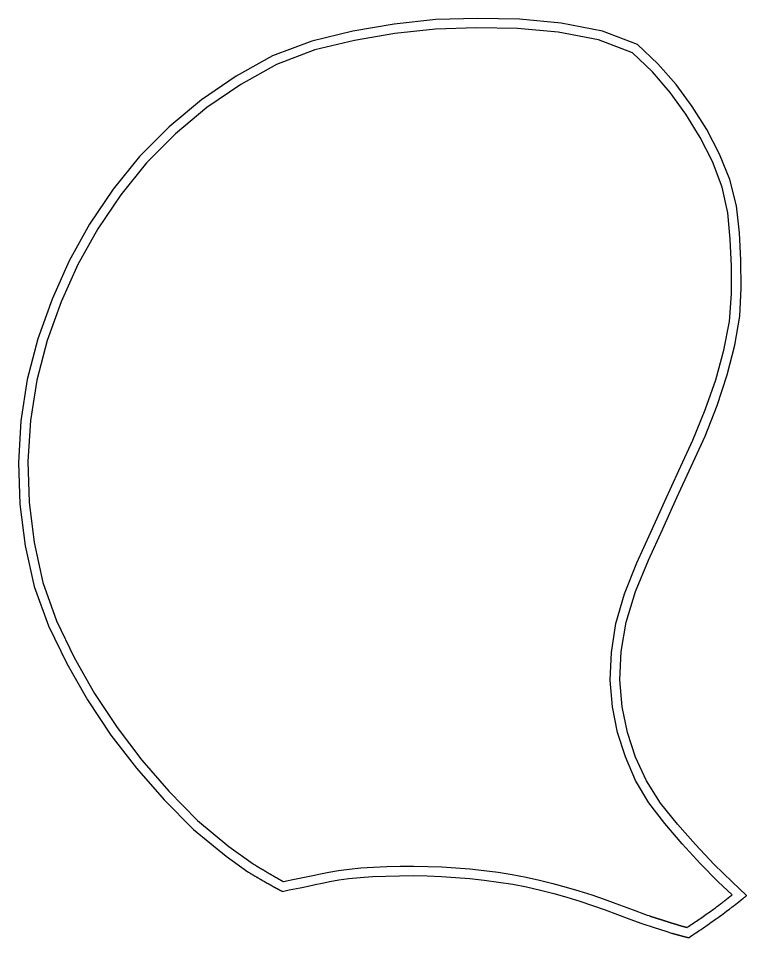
# Model space of a CAD drawing. Header units: millimetres. Extents: x 18 to 260, y 55 to 202.
# Drawn here: x 17.7 to 133.7, y 55.4 to 201.7 of the extents above; entities that cross this region are included whole.
import ezdxf

# ---------------------------------------------------------------- set-up
doc = ezdxf.new("R2010")
doc.units = ezdxf.units.MM
doc.header["$LTSCALE"] = 10.405138
doc.layers.add('Copa1_E', color=2, linetype='CONTINUOUS')
doc.layers.add('Copa1_I', color=3, linetype='CONTINUOUS')

msp = doc.modelspace()

# ---------------------------------------------------------------- linework, layer by layer
at = {"layer": 'Copa1_E'}
msp.add_polyline3d([(131.36, 62.23, 10.62), (129.12, 64.32, 13.06), (126.29, 67.19, 16.32), (123.39, 70.33, 19.61), (120.62, 73.56, 22.95), (118.1, 76.88, 26.38), (115.97, 80.41, 29.87), (114.35, 84.18, 33.37), (113.12, 88.09, 36.89), (112.3, 92.13, 40.37), (111.96, 96.37, 43.7), (112.12, 100.79, 46.83), (112.83, 105.39, 49.6), (114.22, 110.16, 51.68), (116.18, 115.06, 52.89), (118.39, 119.97, 53.3), (120.63, 124.89, 53.21), (122.87, 129.77, 52.71), (125.09, 134.59, 51.7), (127.07, 139.39, 50.24), (128.73, 144.18, 48.34), (130.04, 148.89, 46.05), (130.91, 153.45, 43.31), (131.25, 157.9, 40.27), (131.24, 162.27, 37.1), (131.06, 166.55, 33.82), (130.68, 170.74, 30.43), (129.77, 174.87, 27.08), (128.24, 178.91, 23.83), (126.26, 182.77, 20.61), (123.99, 186.46, 17.4), (121.49, 189.94, 14.12), (118.68, 193.2, 10.87), (115.49, 196.25, 7.76), (110.07, 198.3, 6.57), (103.66, 199.53, 6.5), (97.16, 200.11, 6.4), (90.64, 200.22, 6.23), (84.15, 200.02, 5.61), (77.67, 199.31, 5.21), (71.24, 198.19, 5.17), (64.91, 196.69, 4.75), (58.82, 194.38, 4.4), (53.12, 191.21, 4.35), (47.74, 187.52, 4.4), (42.72, 183.35, 4.34), (38.14, 178.71, 4.04), (34.04, 173.65, 3.66), (30.39, 168.24, 3.45), (27.22, 162.54, 3.54), (24.53, 156.6, 3.76), (22.32, 150.46, 3.75), (20.67, 144.15, 3.66), (19.64, 137.71, 3.84), (19.24, 131.21, 4.32), (19.45, 124.73, 4.99), (20.23, 118.28, 5.61), (21.62, 111.93, 6.13), (23.83, 105.83, 6.88), (26.64, 99.98, 7.49), (29.85, 94.29, 7.64), (33.45, 88.85, 7.68), (37.41, 83.67, 7.88), (41.68, 78.74, 7.77), (46.23, 74.09, 7.23), (51.22, 69.91, 6.79), (55.11, 67.16, 6.66), (55.17, 67.12, 6.66), (55.23, 67.08, 6.66), (55.29, 67.04, 6.65), (55.36, 67, 6.65), (55.42, 66.97, 6.65), (55.48, 66.93, 6.64), (55.54, 66.89, 6.64), (55.6, 66.86, 6.63), (55.66, 66.82, 6.63), (55.72, 66.78, 6.63), (55.77, 66.75, 6.62), (55.83, 66.71, 6.62), (55.89, 66.68, 6.62), (55.95, 66.64, 6.61), (56.01, 66.61, 6.61), (56.07, 66.57, 6.6), (56.12, 66.54, 6.6), (56.18, 66.5, 6.6), (56.24, 66.47, 6.59), (56.29, 66.44, 6.59), (56.35, 66.4, 6.59), (56.41, 66.37, 6.58), (56.46, 66.34, 6.58), (56.52, 66.3, 6.58), (56.57, 66.27, 6.57), (56.63, 66.24, 6.57), (56.68, 66.2, 6.57), (56.73, 66.17, 6.56), (56.79, 66.14, 6.56), (56.84, 66.11, 6.56), (56.9, 66.08, 6.55), (56.95, 66.04, 6.55), (57, 66.01, 6.55), (57.05, 65.98, 6.54), (57.11, 65.95, 6.54), (57.16, 65.92, 6.54), (57.21, 65.89, 6.54), (57.26, 65.86, 6.53), (57.31, 65.83, 6.53), (57.36, 65.8, 6.53), (57.41, 65.77, 6.53), (57.47, 65.74, 6.52), (57.52, 65.71, 6.52), (57.56, 65.68, 6.52), (57.61, 65.65, 6.52), (57.66, 65.62, 6.51), (57.71, 65.6, 6.51), (57.76, 65.57, 6.51), (57.81, 65.54, 6.51), (57.86, 65.51, 6.51), (57.91, 65.48, 6.5), (57.95, 65.46, 6.5), (58, 65.43, 6.5), (58.05, 65.4, 6.5), (58.09, 65.37, 6.5), (58.14, 65.35, 6.5), (58.19, 65.32, 6.5), (58.23, 65.29, 6.49), (58.28, 65.27, 6.49), (58.32, 65.24, 6.49), (58.37, 65.22, 6.49), (58.41, 65.19, 6.49), (58.46, 65.16, 6.49), (58.5, 65.14, 6.49), (58.55, 65.11, 6.49), (58.59, 65.09, 6.49), (58.63, 65.06, 6.49), (58.68, 65.04, 6.49), (58.72, 65.01, 6.49), (58.76, 64.99, 6.49), (58.81, 64.97, 6.49), (58.85, 64.94, 6.49), (58.89, 64.92, 6.49), (58.93, 64.89, 6.49), (58.97, 64.87, 6.49), (59.01, 64.85, 6.49), (59.05, 64.83, 6.5), (59.09, 64.8, 6.5), (59.14, 64.78, 6.5), (59.18, 64.76, 6.5), (59.21, 64.73, 6.5), (59.25, 64.71, 6.5), (59.29, 64.69, 6.51), (59.33, 64.67, 6.51), (59.37, 64.65, 6.51), (59.41, 64.62, 6.51), (59.45, 64.6, 6.52), (59.48, 64.58, 6.52), (59.52, 64.56, 6.52), (59.56, 64.54, 6.53), (59.6, 64.52, 6.53), (59.63, 64.5, 6.53), (59.67, 64.48, 6.54), (59.71, 64.46, 6.54), (59.74, 64.44, 6.54), (59.78, 64.42, 6.55), (59.81, 64.4, 6.55), (59.85, 64.38, 6.56), (59.88, 64.36, 6.56), (59.92, 64.34, 6.57), (61.4, 64.69, 7.66), (62.47, 64.88, 8.44), (63.52, 65.09, 9.22), (64.63, 65.33, 10.03), (65.83, 65.6, 10.89), (67.17, 65.86, 11.79), (68.67, 66.11, 12.72), (70.38, 66.33, 13.66), (72.26, 66.51, 14.6), (74.27, 66.65, 15.51), (76.37, 66.74, 16.36), (78.51, 66.79, 17.12), (80.69, 66.8, 17.78), (82.89, 66.76, 18.33), (85.12, 66.67, 18.73), (87.36, 66.53, 18.99), (89.62, 66.35, 19.09), (91.88, 66.11, 19.04), (94.13, 65.82, 18.86), (96.36, 65.47, 18.55), (98.56, 65.06, 18.13), (100.71, 64.58, 17.62), (102.83, 64.05, 17.01), (104.91, 63.48, 16.32), (106.96, 62.86, 15.57), (108.99, 62.21, 14.77), (110.97, 61.53, 13.94), (112.86, 60.87, 13.11), (114.57, 60.24, 12.33), (116.02, 59.7, 11.64), (117.14, 59.28, 11.11), (117.84, 59.01, 10.77), (118.1, 58.92, 10.64), (118.17, 58.89, 10.6), (118.23, 58.87, 10.57), (118.29, 58.85, 10.54), (118.35, 58.83, 10.51), (118.41, 58.81, 10.48), (118.47, 58.8, 10.45), (118.53, 58.78, 10.42), (118.59, 58.76, 10.39), (118.65, 58.74, 10.36), (118.7, 58.72, 10.33), (118.76, 58.7, 10.3), (118.82, 58.68, 10.27), (118.87, 58.67, 10.24), (118.93, 58.65, 10.21), (118.98, 58.63, 10.18), (119.04, 58.61, 10.15), (119.09, 58.59, 10.12), (119.15, 58.58, 10.1), (119.2, 58.56, 10.07), (119.26, 58.54, 10.04), (119.31, 58.53, 10.01), (119.36, 58.51, 9.99), (119.42, 58.49, 9.96), (119.47, 58.48, 9.93), (119.52, 58.46, 9.9), (119.57, 58.44, 9.88), (119.62, 58.43, 9.85), (119.67, 58.41, 9.83), (119.72, 58.39, 9.8), (119.77, 58.38, 9.77), (119.82, 58.36, 9.75), (119.87, 58.35, 9.72), (119.92, 58.33, 9.7), (119.97, 58.32, 9.67), (120.02, 58.3, 9.65), (120.07, 58.29, 9.62), (120.11, 58.27, 9.6), (120.16, 58.26, 9.58), (120.21, 58.24, 9.55), (120.25, 58.23, 9.53), (120.3, 58.21, 9.5), (120.35, 58.2, 9.48), (120.39, 58.18, 9.46), (120.44, 58.17, 9.44), (120.48, 58.15, 9.41), (120.53, 58.14, 9.39), (120.57, 58.13, 9.37), (120.61, 58.11, 9.34), (120.66, 58.1, 9.32), (120.7, 58.09, 9.3), (120.74, 58.07, 9.28), (120.78, 58.06, 9.26), (120.83, 58.05, 9.24), (120.87, 58.03, 9.22), (120.91, 58.02, 9.19), (120.95, 58.01, 9.17), (120.99, 57.99, 9.15), (121.03, 57.98, 9.13), (121.07, 57.97, 9.11), (121.11, 57.96, 9.09), (121.15, 57.94, 9.07), (121.19, 57.93, 9.05), (121.23, 57.92, 9.03), (121.27, 57.91, 9.01), (121.3, 57.9, 8.99), (121.34, 57.88, 8.97), (121.38, 57.87, 8.96), (121.42, 57.86, 8.94), (121.45, 57.85, 8.92), (121.49, 57.84, 8.9), (121.53, 57.83, 8.88), (121.56, 57.82, 8.86), (121.6, 57.8, 8.85), (121.63, 57.79, 8.83), (121.67, 57.78, 8.81), (121.7, 57.77, 8.79), (121.74, 57.76, 8.78), (121.77, 57.75, 8.76), (121.81, 57.74, 8.74), (121.84, 57.73, 8.72), (121.87, 57.72, 8.71), (121.9, 57.71, 8.69), (121.94, 57.7, 8.68), (121.97, 57.69, 8.66), (122, 57.68, 8.64), (122.03, 57.67, 8.63), (122.06, 57.66, 8.61), (122.1, 57.65, 8.6), (122.13, 57.64, 8.58), (122.16, 57.63, 8.57), (122.19, 57.62, 8.55), (122.22, 57.62, 8.54), (122.25, 57.61, 8.52), (122.28, 57.6, 8.51), (122.31, 57.59, 8.49), (122.33, 57.58, 8.48), (122.36, 57.57, 8.46), (122.39, 57.56, 8.45), (122.42, 57.55, 8.43), (122.45, 57.55, 8.42), (122.47, 57.54, 8.41), (122.5, 57.53, 8.39), (122.53, 57.52, 8.38), (122.55, 57.51, 8.37), (122.58, 57.5, 8.35), (122.61, 57.5, 8.34), (122.63, 57.49, 8.33), (122.66, 57.48, 8.32), (122.68, 57.47, 8.3), (122.71, 57.47, 8.29), (122.73, 57.46, 8.28), (122.76, 57.45, 8.27), (122.78, 57.44, 8.26), (122.81, 57.44, 8.24), (122.83, 57.43, 8.23), (122.85, 57.42, 8.22), (122.88, 57.42, 8.21), (122.9, 57.41, 8.2), (122.92, 57.4, 8.19), (122.94, 57.4, 8.18), (122.97, 57.39, 8.16), (122.99, 57.38, 8.15), (123.01, 57.38, 8.14), (123.03, 57.37, 8.13), (123.05, 57.36, 8.12), (123.07, 57.36, 8.11), (123.09, 57.35, 8.1), (123.12, 57.35, 8.09), (123.14, 57.34, 8.08), (123.16, 57.33, 8.07), (123.18, 57.33, 8.06), (123.19, 57.32, 8.05), (123.21, 57.32, 8.04), (123.23, 57.31, 8.04), (123.25, 57.31, 8.03), (123.27, 57.3, 8.02), (123.29, 57.3, 8.01), (123.31, 57.29, 8), (123.32, 57.29, 7.99), (123.34, 57.28, 7.98), (123.36, 57.27, 7.97), (123.38, 57.27, 7.97), (123.39, 57.26, 7.96), (123.41, 57.26, 7.95), (123.43, 57.26, 7.94), (123.44, 57.25, 7.93), (123.46, 57.25, 7.93), (123.48, 57.24, 7.92), (123.49, 57.24, 7.91), (123.51, 57.23, 7.9), (123.52, 57.23, 7.9), (123.54, 57.22, 7.89), (123.55, 57.22, 7.88), (123.57, 57.22, 7.87), (123.58, 57.21, 7.87), (123.6, 57.21, 7.86), (123.61, 57.2, 7.85), (123.62, 57.2, 7.85), (123.64, 57.2, 7.84), (123.65, 57.19, 7.83), (123.66, 57.19, 7.83), (123.68, 57.18, 7.82), (123.69, 57.18, 7.82), (123.7, 57.18, 7.81), (123.71, 57.17, 7.8), (123.73, 57.17, 7.8), (123.74, 57.17, 7.79), (123.75, 57.16, 7.79), (123.76, 57.16, 7.78), (123.77, 57.16, 7.78), (123.79, 57.15, 7.77), (123.8, 57.15, 7.77), (123.81, 57.15, 7.76), (123.82, 57.15, 7.76), (123.83, 57.14, 7.75), (123.84, 57.14, 7.75), (123.85, 57.14, 7.74), (123.86, 57.13, 7.74), (123.87, 57.13, 7.73), (123.88, 57.13, 7.73), (123.89, 57.13, 7.72), (123.9, 57.12, 7.72), (123.91, 57.12, 7.72), (123.92, 57.12, 7.71), (123.92, 57.12, 7.71), (123.93, 57.11, 7.7), (123.94, 57.11, 7.7), (123.95, 57.11, 7.7), (123.96, 57.11, 7.69), (123.97, 57.11, 7.69), (123.97, 57.1, 7.68), (123.98, 57.1, 7.68), (123.99, 57.1, 7.68), (124, 57.1, 7.67), (124, 57.1, 7.67), (124.01, 57.09, 7.67), (124.02, 57.09, 7.66), (124.02, 57.09, 7.66), (124.03, 57.09, 7.66), (124.04, 57.09, 7.66), (124.04, 57.08, 7.65), (124.05, 57.08, 7.65), (124.06, 57.08, 7.65), (124.06, 57.08, 7.64), (124.07, 57.08, 7.64), (124.07, 57.08, 7.64), (124.08, 57.08, 7.64), (124.08, 57.07, 7.64), (124.09, 57.07, 7.63), (124.09, 57.07, 7.63), (124.1, 57.07, 7.63), (124.1, 57.07, 7.63), (124.11, 57.07, 7.62), (124.11, 57.07, 7.62), (124.12, 57.07, 7.62), (124.12, 57.07, 7.62), (124.12, 57.06, 7.62), (124.13, 57.06, 7.62), (124.13, 57.06, 7.61), (124.13, 57.06, 7.61), (124.14, 57.06, 7.61), (124.14, 57.06, 7.61), (124.15, 57.06, 7.61), (124.15, 57.06, 7.61), (124.15, 57.06, 7.6), (124.15, 57.06, 7.6), (124.16, 57.06, 7.6), (124.16, 57.06, 7.6), (124.16, 57.05, 7.6), (124.16, 57.05, 7.6), (124.17, 57.05, 7.6), (124.17, 57.05, 7.6), (124.17, 57.05, 7.6), (124.21, 57.08, 7.61), (124.42, 57.22, 7.71), (124.63, 57.36, 7.81), (124.84, 57.5, 7.91), (125.05, 57.64, 8), (125.26, 57.78, 8.1), (125.48, 57.92, 8.2), (125.69, 58.06, 8.29), (125.9, 58.2, 8.39), (126.11, 58.35, 8.48), (126.32, 58.49, 8.57), (126.53, 58.64, 8.66), (126.74, 58.79, 8.75), (126.95, 58.94, 8.83), (127.16, 59.09, 8.92), (127.37, 59.24, 9.01), (127.58, 59.39, 9.09), (127.79, 59.54, 9.17), (127.99, 59.68, 9.25), (128.19, 59.82, 9.33), (128.37, 59.95, 9.4), (128.53, 60.07, 9.46), (128.68, 60.17, 9.51), (128.79, 60.26, 9.55), (128.88, 60.32, 9.59), (128.93, 60.36, 9.61), (128.97, 60.39, 9.62), (129, 60.41, 9.63), (129.03, 60.43, 9.64), (129.06, 60.45, 9.66), (129.09, 60.47, 9.67), (129.12, 60.5, 9.68), (129.15, 60.52, 9.69), (129.18, 60.54, 9.7), (129.21, 60.56, 9.71), (129.24, 60.58, 9.72), (129.27, 60.6, 9.73), (129.3, 60.62, 9.74), (129.32, 60.65, 9.76), (129.35, 60.67, 9.77), (129.38, 60.69, 9.78), (129.41, 60.71, 9.79), (129.43, 60.73, 9.8), (129.46, 60.75, 9.81), (129.49, 60.77, 9.82), (129.51, 60.79, 9.83), (129.54, 60.81, 9.84), (129.56, 60.83, 9.85), (129.59, 60.85, 9.86), (129.61, 60.87, 9.87), (129.64, 60.89, 9.88), (129.67, 60.91, 9.89), (129.69, 60.93, 9.9), (129.72, 60.95, 9.91), (129.74, 60.96, 9.92), (129.76, 60.98, 9.93), (129.79, 61, 9.94), (129.81, 61.02, 9.95), (129.84, 61.04, 9.96), (129.86, 61.06, 9.97), (129.88, 61.08, 9.98), (129.91, 61.1, 9.99), (129.93, 61.11, 10), (129.95, 61.13, 10.01), (129.98, 61.15, 10.02), (130, 61.17, 10.03), (130.02, 61.19, 10.04), (130.04, 61.2, 10.05), (130.07, 61.22, 10.06), (130.09, 61.24, 10.07), (130.11, 61.26, 10.07), (130.13, 61.27, 10.08), (130.15, 61.29, 10.09), (130.18, 61.31, 10.1), (130.2, 61.33, 10.11), (130.22, 61.34, 10.12), (130.24, 61.36, 10.13), (130.26, 61.38, 10.14), (130.28, 61.39, 10.15), (130.3, 61.41, 10.16), (130.32, 61.43, 10.17), (130.34, 61.44, 10.17), (130.36, 61.46, 10.18), (130.39, 61.48, 10.19), (130.41, 61.49, 10.2), (130.43, 61.51, 10.21), (130.45, 61.52, 10.22), (130.47, 61.54, 10.23), (130.49, 61.56, 10.24), (130.51, 61.57, 10.25), (130.53, 61.59, 10.25), (130.55, 61.6, 10.26), (130.57, 61.62, 10.27), (130.59, 61.64, 10.28), (130.61, 61.65, 10.29), (130.63, 61.67, 10.3), (130.64, 61.68, 10.31), (130.66, 61.7, 10.31), (130.68, 61.71, 10.32), (130.7, 61.73, 10.33), (130.72, 61.74, 10.34), (130.74, 61.76, 10.35), (130.76, 61.78, 10.36), (130.78, 61.79, 10.37), (130.8, 61.81, 10.37), (130.82, 61.82, 10.38), (130.84, 61.84, 10.39), (130.86, 61.85, 10.4), (130.88, 61.87, 10.41), (130.9, 61.88, 10.42), (130.91, 61.9, 10.42), (130.93, 61.91, 10.43), (130.95, 61.92, 10.44), (130.97, 61.94, 10.45), (130.99, 61.95, 10.46), (131.01, 61.97, 10.47), (131.03, 61.98, 10.47), (131.05, 62, 10.48), (131.07, 62.01, 10.49), (131.09, 62.03, 10.5), (131.11, 62.04, 10.51), (131.12, 62.06, 10.52), (131.14, 62.07, 10.53), (131.16, 62.08, 10.53), (131.18, 62.1, 10.54), (131.2, 62.11, 10.55), (131.22, 62.13, 10.56), (131.24, 62.14, 10.57), (131.26, 62.16, 10.58), (131.28, 62.17, 10.58), (131.3, 62.18, 10.59), (131.32, 62.2, 10.6), (131.34, 62.21, 10.61), (131.36, 62.23, 10.62)], dxfattribs=at)
at = {"layer": 'Copa1_I'}
msp.add_polyline3d([(133.65, 62.11, 9.89), (131.34, 64.28, 12.43), (128.48, 67.08, 15.64), (125.54, 70.23, 19.01), (122.67, 73.47, 22.37), (119.97, 76.82, 25.76), (117.7, 80.37, 29.22), (115.98, 84.16, 32.77), (114.69, 88.09, 36.36), (113.83, 92.16, 39.89), (113.48, 96.46, 43.26), (113.67, 100.96, 46.4), (114.46, 105.65, 49.13), (115.97, 110.52, 51.08), (118.03, 115.5, 52.11), (120.3, 120.47, 52.37), (122.56, 125.45, 52.2), (124.83, 130.38, 51.57), (127.04, 135.25, 50.43), (128.97, 140.12, 48.86), (130.57, 144.97, 46.89), (131.79, 149.73, 44.5), (132.55, 154.31, 41.61), (132.79, 158.8, 38.5), (132.73, 163.24, 35.3), (132.51, 167.61, 32.02), (132.04, 171.89, 28.66), (130.97, 176.07, 25.3), (129.35, 180.12, 21.99), (127.3, 184.01, 18.74), (124.97, 187.7, 15.45), (122.42, 191.2, 12.11), (119.51, 194.5, 8.87), (116.27, 197.58, 5.72), (110.73, 199.69, 4.6), (104.16, 200.97, 4.47), (97.51, 201.59, 4.3), (90.84, 201.71, 3.86), (84.18, 201.52, 3.32), (77.54, 200.8, 2.96), (70.95, 199.65, 2.93), (64.45, 198.11, 2.6), (58.21, 195.77, 2.15), (52.38, 192.52, 1.85), (46.87, 188.73, 1.74), (41.72, 184.47, 1.68), (37.02, 179.72, 1.5), (32.81, 174.52, 1.27), (29.08, 168.98, 1.15), (25.83, 163.13, 1.22), (23.09, 157.04, 1.43), (20.84, 150.74, 1.54), (19.16, 144.27, 1.69), (18.13, 137.68, 2.11), (17.74, 131.04, 2.77), (17.97, 124.4, 3.52), (18.79, 117.8, 4.2), (20.25, 111.3, 4.75), (22.53, 105.05, 5.37), (25.44, 99.05, 5.88), (28.74, 93.24, 6.03), (32.45, 87.67, 6.02), (36.52, 82.37, 6.16), (40.93, 77.34, 5.97), (45.63, 72.61, 5.53), (50.79, 68.37, 5.19), (54.25, 65.91, 4.98), (54.32, 65.86, 4.98), (54.39, 65.82, 4.98), (54.47, 65.77, 4.98), (54.54, 65.73, 4.98), (54.61, 65.69, 4.98), (54.68, 65.64, 4.98), (54.75, 65.6, 4.98), (54.83, 65.56, 4.98), (54.9, 65.52, 4.97), (54.97, 65.47, 4.97), (55.04, 65.43, 4.97), (55.11, 65.39, 4.97), (55.18, 65.35, 4.97), (55.24, 65.31, 4.97), (55.31, 65.27, 4.97), (55.38, 65.23, 4.97), (55.45, 65.19, 4.97), (55.52, 65.15, 4.97), (55.58, 65.11, 4.97), (55.65, 65.07, 4.97), (55.72, 65.03, 4.97), (55.78, 64.99, 4.97), (55.85, 64.95, 4.97), (55.91, 64.92, 4.97), (55.98, 64.88, 4.97), (56.04, 64.84, 4.97), (56.1, 64.8, 4.97), (56.17, 64.77, 4.97), (56.23, 64.73, 4.97), (56.29, 64.69, 4.97), (56.36, 64.66, 4.97), (56.42, 64.62, 4.97), (56.48, 64.59, 4.97), (56.54, 64.55, 4.97), (56.6, 64.52, 4.97), (56.66, 64.48, 4.97), (56.72, 64.45, 4.97), (56.78, 64.41, 4.97), (56.84, 64.38, 4.97), (56.9, 64.34, 4.96), (56.96, 64.31, 4.96), (57.02, 64.28, 4.96), (57.08, 64.24, 4.96), (57.13, 64.21, 4.96), (57.19, 64.18, 4.96), (57.25, 64.15, 4.96), (57.3, 64.11, 4.96), (57.36, 64.08, 4.96), (57.42, 64.05, 4.96), (57.47, 64.02, 4.96), (57.53, 63.99, 4.96), (57.58, 63.96, 4.96), (57.63, 63.93, 4.96), (57.69, 63.9, 4.96), (57.74, 63.87, 4.96), (57.8, 63.84, 4.96), (57.85, 63.81, 4.96), (57.9, 63.78, 4.96), (57.95, 63.75, 4.96), (58, 63.72, 4.96), (58.06, 63.69, 4.96), (58.11, 63.66, 4.96), (58.16, 63.64, 4.96), (58.21, 63.61, 4.96), (58.26, 63.58, 4.96), (58.31, 63.55, 4.96), (58.36, 63.53, 4.96), (58.4, 63.5, 4.96), (58.45, 63.47, 4.96), (58.5, 63.45, 4.96), (58.55, 63.42, 4.96), (58.6, 63.4, 4.96), (58.64, 63.37, 4.96), (58.69, 63.35, 4.96), (58.73, 63.32, 4.96), (58.78, 63.3, 4.96), (58.83, 63.27, 4.96), (58.87, 63.25, 4.96), (58.92, 63.22, 4.96), (58.96, 63.2, 4.96), (59, 63.18, 4.96), (59.05, 63.15, 4.96), (59.09, 63.13, 4.96), (59.13, 63.11, 4.96), (59.18, 63.09, 4.96), (59.22, 63.06, 4.96), (59.26, 63.04, 4.96), (59.3, 63.02, 4.96), (59.34, 63, 4.96), (59.38, 62.98, 4.96), (59.43, 62.96, 4.96), (59.47, 62.94, 4.96), (59.51, 62.92, 4.96), (59.54, 62.89, 4.96), (59.58, 62.87, 4.96), (59.62, 62.86, 4.96), (59.66, 62.84, 4.96), (59.7, 62.82, 4.96), (59.74, 62.8, 4.96), (59.77, 62.78, 4.96), (60.85, 63.03, 5.76), (62.57, 63.37, 7), (63.86, 63.62, 7.94), (64.96, 63.86, 8.76), (66.1, 64.11, 9.58), (67.33, 64.36, 10.41), (68.72, 64.6, 11.27), (70.32, 64.81, 12.15), (72.14, 64.99, 13.05), (74.12, 65.13, 13.94), (76.22, 65.23, 14.78), (78.39, 65.28, 15.53), (80.59, 65.29, 16.17), (82.82, 65.24, 16.7), (85.07, 65.15, 17.1), (87.34, 65.01, 17.36), (89.62, 64.82, 17.48), (91.9, 64.58, 17.45), (94.17, 64.27, 17.29), (96.42, 63.91, 17.01), (98.64, 63.49, 16.61), (100.82, 63, 16.1), (102.96, 62.45, 15.5), (105.06, 61.85, 14.81), (107.12, 61.21, 14.04), (109.14, 60.53, 13.21), (111.13, 59.83, 12.33), (113.1, 59.11, 11.41), (115.04, 58.38, 10.45), (116.99, 57.69, 9.48), (118.95, 57.02, 8.52), (120.78, 56.44, 7.65), (121.7, 56.16, 7.22), (121.79, 56.13, 7.17), (121.81, 56.12, 7.16), (121.83, 56.12, 7.15), (121.86, 56.11, 7.14), (121.88, 56.1, 7.13), (121.9, 56.1, 7.11), (121.92, 56.09, 7.1), (121.94, 56.08, 7.09), (121.96, 56.08, 7.08), (121.99, 56.07, 7.07), (122.01, 56.07, 7.05), (122.03, 56.06, 7.04), (122.05, 56.05, 7.03), (122.07, 56.05, 7.02), (122.09, 56.04, 7.01), (122.11, 56.04, 7), (122.14, 56.03, 6.98), (122.16, 56.02, 6.97), (122.18, 56.02, 6.96), (122.2, 56.01, 6.95), (122.22, 56.01, 6.94), (122.24, 56, 6.93), (122.26, 55.99, 6.92), (122.28, 55.99, 6.91), (122.3, 55.98, 6.9), (122.32, 55.98, 6.89), (122.34, 55.97, 6.87), (122.36, 55.97, 6.86), (122.38, 55.96, 6.85), (122.4, 55.95, 6.84), (122.42, 55.95, 6.83), (122.44, 55.94, 6.82), (122.46, 55.94, 6.81), (122.48, 55.93, 6.8), (122.5, 55.93, 6.79), (122.51, 55.92, 6.78), (122.53, 55.92, 6.77), (122.55, 55.91, 6.76), (122.57, 55.91, 6.75), (122.59, 55.9, 6.74), (122.61, 55.9, 6.73), (122.63, 55.89, 6.72), (122.65, 55.89, 6.71), (122.66, 55.88, 6.7), (122.68, 55.88, 6.69), (122.7, 55.87, 6.68), (122.72, 55.87, 6.67), (122.74, 55.86, 6.66), (122.75, 55.86, 6.65), (122.77, 55.85, 6.65), (122.79, 55.85, 6.64), (122.81, 55.84, 6.63), (122.83, 55.84, 6.62), (122.84, 55.83, 6.61), (122.86, 55.83, 6.6), (122.88, 55.82, 6.59), (122.89, 55.82, 6.58), (122.91, 55.81, 6.57), (122.93, 55.81, 6.57), (122.95, 55.8, 6.56), (122.96, 55.8, 6.55), (122.98, 55.8, 6.54), (122.99, 55.79, 6.53), (123.01, 55.79, 6.52), (123.03, 55.78, 6.51), (123.04, 55.78, 6.51), (123.06, 55.77, 6.5), (123.08, 55.77, 6.49), (123.09, 55.76, 6.48), (123.11, 55.76, 6.47), (123.12, 55.76, 6.47), (123.14, 55.75, 6.46), (123.16, 55.75, 6.45), (123.17, 55.74, 6.44), (123.19, 55.74, 6.43), (123.2, 55.74, 6.43), (123.22, 55.73, 6.42), (123.23, 55.73, 6.41), (123.25, 55.72, 6.4), (123.26, 55.72, 6.4), (123.28, 55.72, 6.39), (123.29, 55.71, 6.38), (123.31, 55.71, 6.37), (123.32, 55.7, 6.37), (123.33, 55.7, 6.36), (123.35, 55.7, 6.35), (123.36, 55.69, 6.35), (123.38, 55.69, 6.34), (123.39, 55.69, 6.33), (123.41, 55.68, 6.33), (123.42, 55.68, 6.32), (123.43, 55.67, 6.31), (123.45, 55.67, 6.31), (123.46, 55.67, 6.3), (123.47, 55.66, 6.29), (123.49, 55.66, 6.29), (123.5, 55.66, 6.28), (123.51, 55.65, 6.27), (123.53, 55.65, 6.27), (123.54, 55.65, 6.26), (123.55, 55.64, 6.25), (123.57, 55.64, 6.25), (123.58, 55.64, 6.24), (123.59, 55.63, 6.24), (123.6, 55.63, 6.23), (123.62, 55.63, 6.22), (123.63, 55.62, 6.22), (123.64, 55.62, 6.21), (123.65, 55.62, 6.21), (123.67, 55.61, 6.2), (123.68, 55.61, 6.19), (123.69, 55.61, 6.19), (123.7, 55.61, 6.18), (123.71, 55.6, 6.18), (123.72, 55.6, 6.17), (123.74, 55.6, 6.17), (123.75, 55.59, 6.16), (123.76, 55.59, 6.16), (123.77, 55.59, 6.15), (123.78, 55.59, 6.14), (123.79, 55.58, 6.14), (123.8, 55.58, 6.13), (123.81, 55.58, 6.13), (123.82, 55.57, 6.12), (123.84, 55.57, 6.12), (123.85, 55.57, 6.11), (123.86, 55.57, 6.11), (123.87, 55.56, 6.1), (123.88, 55.56, 6.1), (123.89, 55.56, 6.1), (123.9, 55.56, 6.09), (123.91, 55.55, 6.09), (123.92, 55.55, 6.08), (123.93, 55.55, 6.08), (123.94, 55.55, 6.07), (123.95, 55.54, 6.07), (123.96, 55.54, 6.06), (123.97, 55.54, 6.06), (123.97, 55.54, 6.05), (123.98, 55.53, 6.05), (123.99, 55.53, 6.05), (124, 55.53, 6.04), (124.01, 55.53, 6.04), (124.02, 55.53, 6.03), (124.03, 55.52, 6.03), (124.04, 55.52, 6.03), (124.05, 55.52, 6.02), (124.06, 55.52, 6.02), (124.06, 55.52, 6.01), (124.07, 55.51, 6.01), (124.08, 55.51, 6.01), (124.09, 55.51, 6), (124.1, 55.51, 6), (124.1, 55.51, 6), (124.11, 55.5, 5.99), (124.12, 55.5, 5.99), (124.13, 55.5, 5.99), (124.14, 55.5, 5.98), (124.14, 55.5, 5.98), (124.15, 55.49, 5.98), (124.16, 55.49, 5.97), (124.16, 55.49, 5.97), (124.17, 55.49, 5.97), (124.18, 55.49, 5.96), (124.19, 55.49, 5.96), (124.19, 55.48, 5.96), (124.2, 55.48, 5.95), (124.21, 55.48, 5.95), (124.21, 55.48, 5.95), (124.22, 55.48, 5.95), (124.23, 55.48, 5.94), (124.23, 55.48, 5.94), (124.24, 55.47, 5.94), (124.24, 55.47, 5.93), (124.25, 55.47, 5.93), (124.26, 55.47, 5.93), (124.26, 55.47, 5.93), (124.27, 55.47, 5.92), (124.27, 55.47, 5.92), (124.28, 55.46, 5.92), (124.29, 55.46, 5.92), (124.29, 55.46, 5.92), (124.3, 55.46, 5.91), (124.3, 55.46, 5.91), (124.31, 55.46, 5.91), (124.31, 55.46, 5.91), (124.32, 55.46, 5.9), (124.32, 55.45, 5.9), (124.33, 55.45, 5.9), (124.33, 55.45, 5.9), (124.34, 55.45, 5.9), (124.34, 55.45, 5.89), (124.34, 55.45, 5.89), (124.35, 55.45, 5.89), (124.35, 55.45, 5.89), (124.36, 55.45, 5.89), (124.36, 55.45, 5.89), (124.37, 55.44, 5.88), (124.37, 55.44, 5.88), (124.37, 55.44, 5.88), (124.38, 55.44, 5.88), (124.38, 55.44, 5.88), (124.38, 55.44, 5.88), (124.39, 55.44, 5.88), (124.39, 55.44, 5.87), (124.39, 55.44, 5.87), (124.4, 55.44, 5.87), (124.4, 55.44, 5.87), (124.4, 55.44, 5.87), (124.41, 55.44, 5.87), (124.41, 55.43, 5.87), (124.41, 55.43, 5.87), (124.41, 55.43, 5.86), (124.42, 55.43, 5.86), (124.42, 55.43, 5.86), (124.42, 55.43, 5.86), (124.42, 55.43, 5.86), (124.43, 55.43, 5.86), (124.43, 55.43, 5.86), (124.43, 55.43, 5.86), (124.43, 55.43, 5.86), (124.43, 55.43, 5.86), (124.43, 55.43, 5.86), (124.44, 55.43, 5.86), (124.44, 55.43, 5.85), (124.44, 55.43, 5.85), (124.44, 55.43, 5.85), (124.44, 55.43, 5.85), (124.44, 55.43, 5.85), (124.44, 55.43, 5.85), (124.44, 55.43, 5.85), (124.45, 55.43, 5.85), (124.45, 55.43, 5.85), (124.5, 55.46, 5.87), (124.77, 55.64, 6), (125.04, 55.83, 6.14), (125.31, 56.01, 6.27), (125.58, 56.19, 6.41), (125.85, 56.37, 6.55), (126.12, 56.55, 6.68), (126.4, 56.73, 6.82), (126.67, 56.91, 6.95), (126.94, 57.1, 7.08), (127.21, 57.29, 7.2), (127.48, 57.48, 7.33), (127.75, 57.67, 7.45), (128.02, 57.86, 7.58), (128.29, 58.05, 7.7), (128.56, 58.24, 7.83), (128.83, 58.43, 7.95), (129.1, 58.63, 8.08), (129.37, 58.82, 8.21), (129.64, 59.01, 8.33), (129.91, 59.21, 8.44), (130.18, 59.41, 8.55), (130.44, 59.61, 8.65), (130.69, 59.8, 8.73), (130.91, 59.97, 8.8), (131.08, 60.1, 8.86), (131.19, 60.19, 8.89), (131.25, 60.23, 8.91), (131.28, 60.25, 8.92), (131.31, 60.27, 8.93), (131.34, 60.3, 8.94), (131.37, 60.32, 8.95), (131.4, 60.34, 8.96), (131.43, 60.36, 8.97), (131.46, 60.38, 8.98), (131.49, 60.4, 8.99), (131.51, 60.42, 9), (131.54, 60.44, 9.01), (131.57, 60.46, 9.02), (131.6, 60.48, 9.03), (131.63, 60.5, 9.04), (131.65, 60.52, 9.05), (131.68, 60.54, 9.06), (131.71, 60.56, 9.07), (131.73, 60.58, 9.08), (131.76, 60.6, 9.09), (131.79, 60.62, 9.1), (131.81, 60.64, 9.11), (131.84, 60.66, 9.12), (131.86, 60.68, 9.13), (131.89, 60.7, 9.14), (131.92, 60.72, 9.15), (131.94, 60.74, 9.16), (131.97, 60.76, 9.17), (131.99, 60.78, 9.18), (132.01, 60.8, 9.19), (132.04, 60.82, 9.2), (132.06, 60.84, 9.2), (132.09, 60.85, 9.21), (132.11, 60.87, 9.22), (132.14, 60.89, 9.23), (132.16, 60.91, 9.24), (132.18, 60.93, 9.25), (132.21, 60.95, 9.26), (132.23, 60.97, 9.27), (132.25, 60.98, 9.28), (132.27, 61, 9.29), (132.3, 61.02, 9.3), (132.32, 61.04, 9.3), (132.34, 61.06, 9.31), (132.36, 61.07, 9.32), (132.39, 61.09, 9.33), (132.41, 61.11, 9.34), (132.43, 61.13, 9.35), (132.45, 61.14, 9.36), (132.48, 61.16, 9.37), (132.5, 61.18, 9.38), (132.52, 61.2, 9.39), (132.54, 61.21, 9.39), (132.56, 61.23, 9.4), (132.58, 61.25, 9.41), (132.6, 61.26, 9.42), (132.62, 61.28, 9.43), (132.65, 61.3, 9.44), (132.67, 61.32, 9.45), (132.69, 61.33, 9.46), (132.71, 61.35, 9.46), (132.73, 61.37, 9.47), (132.75, 61.38, 9.48), (132.77, 61.4, 9.49), (132.79, 61.42, 9.5), (132.81, 61.43, 9.51), (132.83, 61.45, 9.52), (132.85, 61.47, 9.53), (132.87, 61.48, 9.54), (132.89, 61.5, 9.54), (132.91, 61.52, 9.55), (132.93, 61.53, 9.56), (132.95, 61.55, 9.57), (132.97, 61.56, 9.58), (132.99, 61.58, 9.59), (133.01, 61.6, 9.6), (133.03, 61.61, 9.61), (133.05, 61.63, 9.61), (133.07, 61.65, 9.62), (133.09, 61.66, 9.63), (133.11, 61.68, 9.64), (133.13, 61.69, 9.65), (133.15, 61.71, 9.66), (133.17, 61.73, 9.67), (133.19, 61.74, 9.68), (133.21, 61.76, 9.69), (133.23, 61.77, 9.69), (133.25, 61.79, 9.7), (133.27, 61.81, 9.71), (133.29, 61.82, 9.72), (133.31, 61.84, 9.73), (133.33, 61.85, 9.74), (133.35, 61.87, 9.75), (133.37, 61.89, 9.76), (133.39, 61.9, 9.77), (133.41, 61.92, 9.78), (133.43, 61.93, 9.78), (133.45, 61.95, 9.79), (133.47, 61.97, 9.8), (133.49, 61.98, 9.81), (133.51, 62, 9.82), (133.53, 62.01, 9.83), (133.55, 62.03, 9.84), (133.57, 62.05, 9.85), (133.59, 62.06, 9.86), (133.61, 62.08, 9.87), (133.63, 62.09, 9.88), (133.65, 62.11, 9.89)], dxfattribs=at)

doc.saveas('drawing.dxf')
